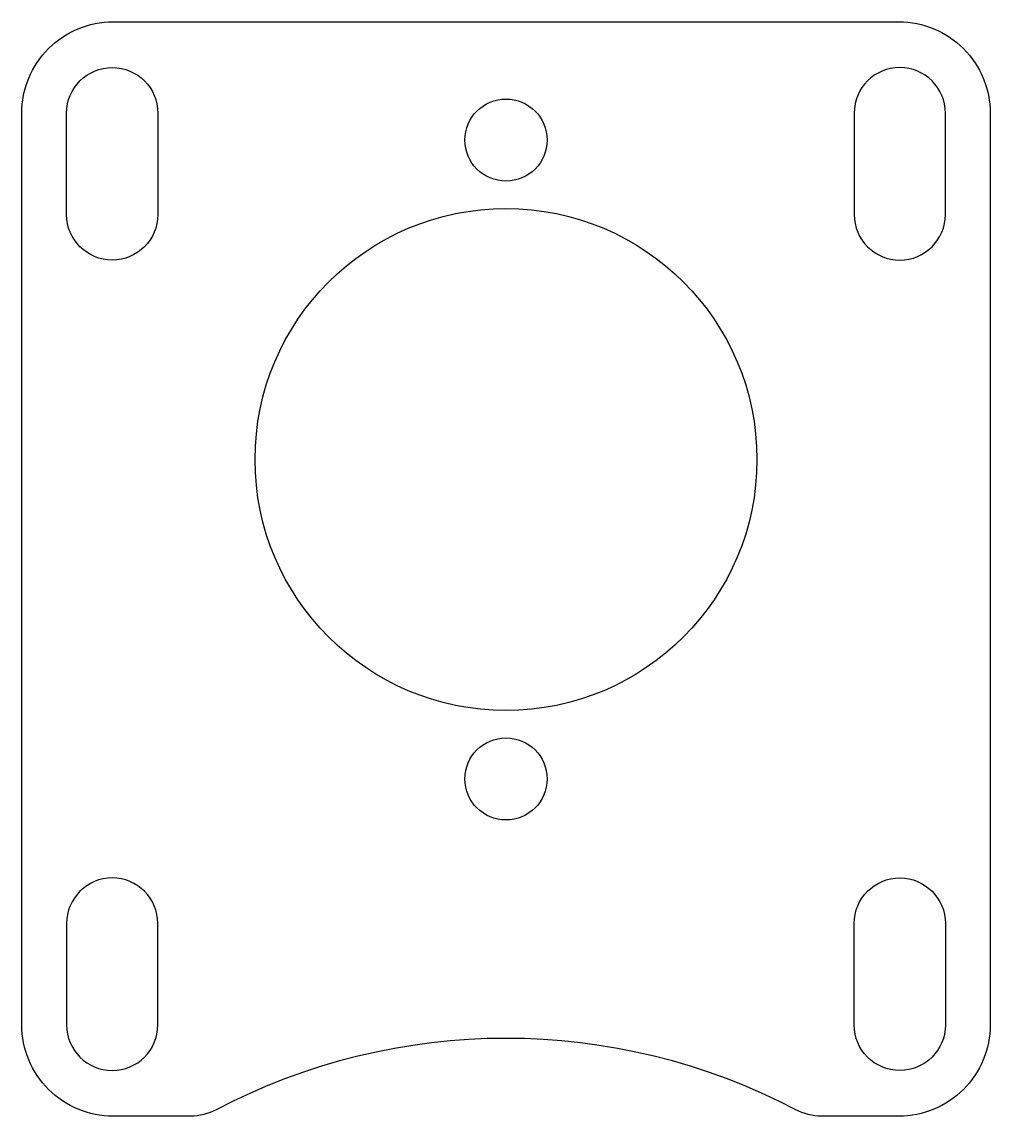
# Model space of a CAD drawing. Header units: inches. Extents: x 0 to 53.1, y 0 to 59.9.
import ezdxf

# ---------------------------------------------------------------- set-up
doc = ezdxf.new("R2010")
doc.units = ezdxf.units.IN
doc.header["$MEASUREMENT"] = 0

msp = doc.modelspace()

# ---------------------------------------------------------------- linework, layer by layer
for points in [[(9.244, 0), (5, 0, -0.414214), (0, 5), (0, 54.95, -0.414214), (5, 59.95), (48.05, 59.95, -0.414214), (53.05, 54.95), (53.05, 5, -0.414214), (48.05, 0), (43.806, 0, -0.121426), (42.412, 0.344, 0.246485), (10.638, 0.344, -0.121426)], [(2.45, 49.4), (2.45, 54.95, -1), (7.45, 54.95), (7.45, 49.4, -1)], [(50.6, 49.4), (50.6, 54.95, 1), (45.6, 54.95), (45.6, 49.4, 1)], [(2.45, 10.55), (2.45, 5, 1), (7.45, 5), (7.45, 10.55, 1)], [(50.6, 10.55), (50.6, 5, -1), (45.6, 5), (45.6, 10.55, -1)]]:
    msp.add_lwpolyline(points, format="xyb", close=True)
for centre, radius in [((26.525, 53.475), 2.25), ((26.525, 35.975), 13.75), ((26.525, 18.475), 2.25)]:
    msp.add_circle(centre, radius)

doc.saveas('drawing.dxf')
